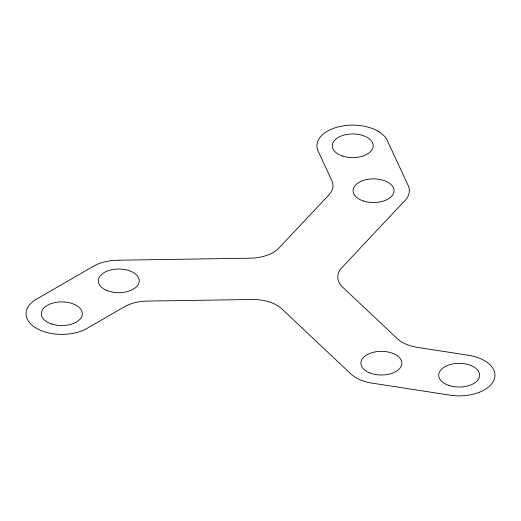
<?xml version="1.0" encoding="UTF-8"?>
<svg xmlns="http://www.w3.org/2000/svg" width="521" height="521" viewBox="0 0 521 521"><rect width="100%" height="100%" fill="white"/><g stroke="black" fill="none" stroke-linecap="round" stroke-linejoin="round"><path stroke-width="0.78" d="M119.133 260.194L250.08 258.208A33.917 19.583 0 0 0 278.995 247.976L328.855 194.958A33.917 19.583 0 0 0 331.812 180.546L318.468 151.8A35.786 20.658 0 0 1 334.319 128.081A35.786 20.658 0 0 1 378.012 131.181M118.977 260.2L118.508 260.2A35.786 20.664 0 0 0 93.474 266.251L36.529 299.132A35.767 20.651 0 0 0 36.529 328.334A35.767 20.651 0 0 0 87.111 328.334L124.408 306.804A33.917 19.583 0 0 1 147.495 301.079L251.956 299.497A33.917 19.583 0 0 1 281.763 308.836L350.301 373.401A36.066 20.827 0 0 0 373.511 383.345L448.776 394.977A35.786 20.658 0 0 0 489.857 385.827A35.786 20.658 0 0 0 484.484 360.597A35.942 20.749 0 0 0 467.057 355.048L417.497 347.377A33.917 19.583 0 0 1 397.36 338.696L342.753 287.26A33.917 19.583 0 0 1 341.867 267.683L402.433 203.164A33.917 19.583 0 0 1 403.677 201.94A36.086 20.833 0 0 0 407.793 184.695L387.624 141.243A35.942 20.749 0 0 0 377.999 131.188M448.939 385.449A20.488 11.833 0 0 0 479.672 375.205A20.488 11.833 0 0 0 448.939 364.96A20.488 11.833 0 0 0 448.939 385.449M51.572 323.977A20.488 11.833 0 0 0 82.311 313.733A20.488 11.833 0 0 0 51.572 303.489A20.488 11.833 0 0 0 51.572 323.977M342.466 156.033A20.488 11.833 0 0 0 373.199 145.789A20.488 11.833 0 0 0 342.466 135.545A20.488 11.833 0 0 0 342.466 156.033M363.306 200.95A20.488 11.833 0 0 0 394.045 190.706A20.488 11.833 0 0 0 363.306 180.461A20.488 11.833 0 0 0 363.306 200.95M369.363 372.749A20.488 11.833 0 0 0 401.769 364.394A20.488 11.833 0 0 0 373.029 352.372A20.488 11.833 0 0 0 369.363 372.749M106.746 290.431A20.488 11.833 0 0 0 139.146 282.076A20.488 11.833 0 0 0 110.413 270.054A20.488 11.833 0 0 0 106.746 290.431"/></g></svg>
